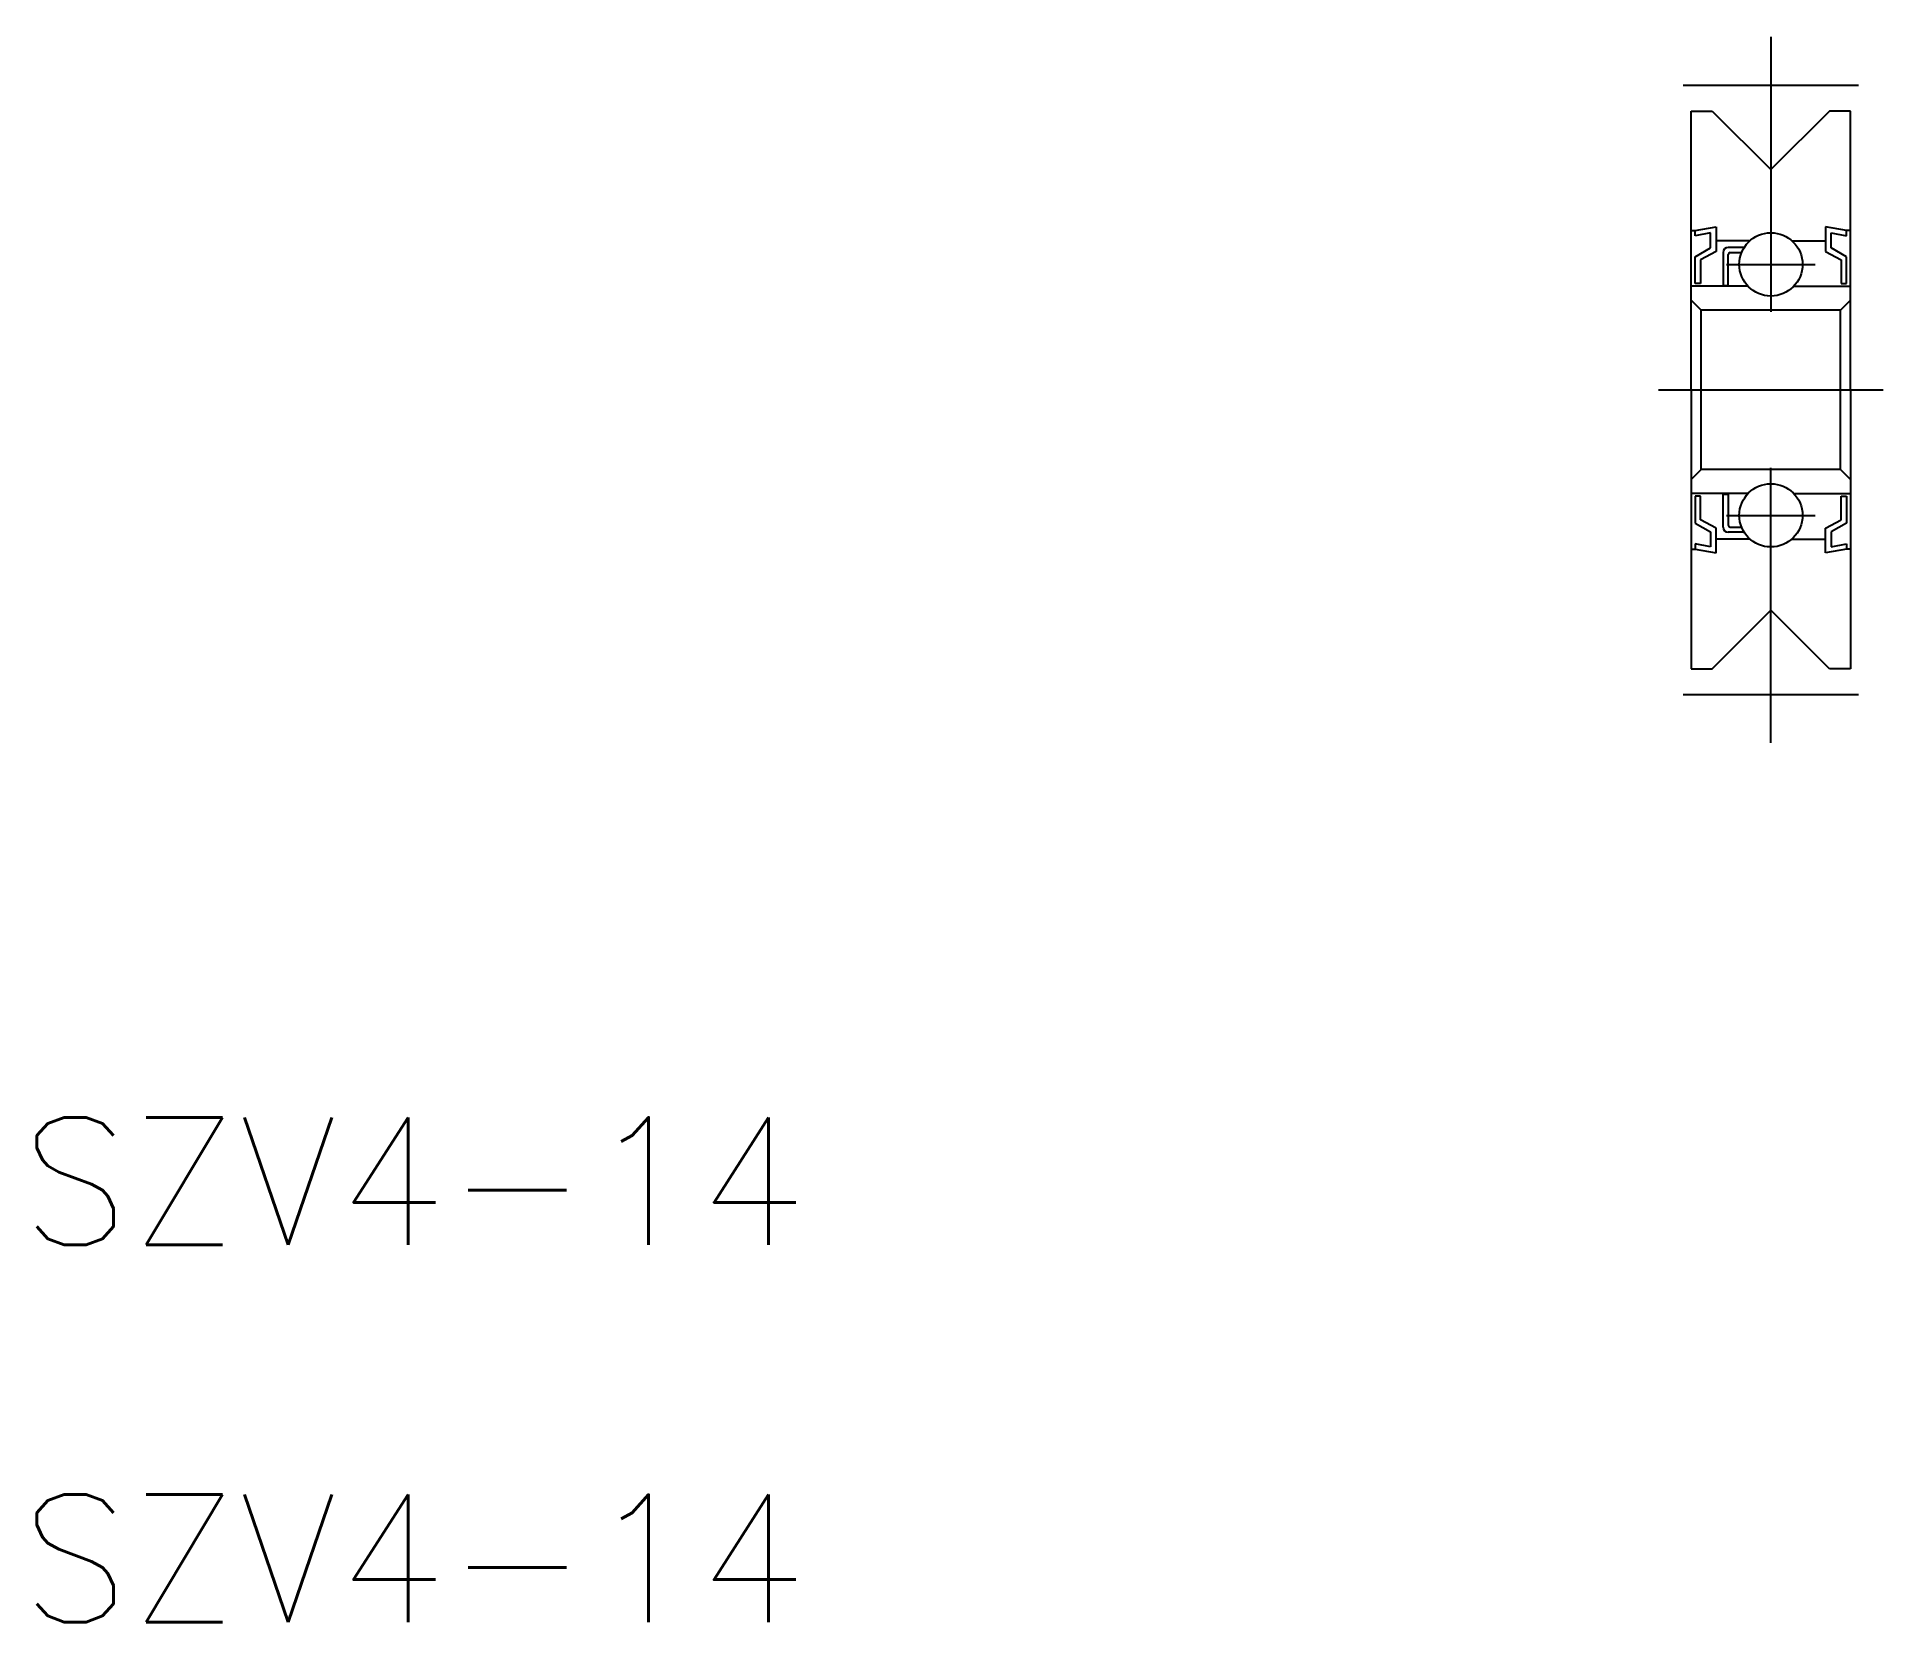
# Model space of a CAD drawing. Extents: x 93.3 to 139.7, y 147.7 to 187.5.
import ezdxf

# ---------------------------------------------------------------- set-up
doc = ezdxf.new("R2010")
doc.units = 0
doc.linetypes.add('CENTER', pattern=[17.5, 13, -1.5, 1.5, -1.5])
doc.layers.get('0').update_dxf_attribs({"linetype": 'CONTINUOUS'})
doc.layers.add('CENTER', color=1, linetype='CENTER')
doc.styles.get("Standard").update_dxf_attribs({"font": 'txt.shx', "bigfont": '@extfont2.shx'})

msp = doc.modelspace()

# ---------------------------------------------------------------- linework, layer by layer
at = {"color": 7, "linetype": 'CONTINUOUS'}
for p, q in [((134.889, 185.611), (135.417, 185.611)), ((134.889, 178.611), (134.889, 185.611)), ((135.417, 185.611), (136.889, 184.139)), ((138.36, 185.611), (136.889, 184.139)), ((138.889, 185.611), (138.36, 185.611)), ((138.889, 178.611), (138.889, 185.611)), ((134.989, 182.611), (135.514, 182.703)), ((135.514, 182.703), (135.514, 182.083)), ((138.789, 182.611), (138.264, 182.703)), ((138.264, 182.703), (138.264, 182.083)), ((134.889, 182.611), (134.989, 182.611)), ((134.989, 182.475), (134.989, 182.611)), ((135.371, 182.553), (134.989, 182.475)), ((135.371, 182.174), (135.371, 182.553)), ((136.363, 182.356), (135.514, 182.356)), ((137.414, 182.356), (138.264, 182.356)), ((138.407, 182.174), (138.407, 182.553)), ((138.407, 182.553), (138.789, 182.475)), ((138.889, 182.611), (138.789, 182.611)), ((138.789, 182.475), (138.789, 182.611)), ((134.989, 181.954), (135.371, 182.174)), ((134.989, 181.278), (134.989, 181.954)), ((135.514, 182.083), (135.121, 181.873)), ((135.121, 181.873), (135.121, 181.279)), ((135.689, 182.056), (135.689, 181.231)), ((136.218, 182.186), (135.819, 182.186)), ((135.819, 181.231), (135.819, 182.006)), ((135.869, 182.056), (136.152, 182.056)), ((138.264, 182.083), (138.657, 181.873)), ((138.789, 181.954), (138.407, 182.174)), ((138.657, 181.873), (138.657, 181.279)), ((138.789, 181.278), (138.789, 181.954)), ((136.316, 181.211), (134.889, 181.211)), ((135.139, 180.611), (134.889, 180.861)), ((135.121, 181.279), (134.989, 181.278)), ((135.689, 181.231), (135.819, 181.231)), ((137.461, 181.211), (138.889, 181.211)), ((138.639, 180.611), (138.889, 180.861)), ((138.657, 181.279), (138.789, 181.278)), ((138.639, 180.611), (135.139, 180.611)), ((135.139, 176.611), (135.139, 180.611)), ((138.639, 176.611), (138.639, 180.611)), ((134.889, 178.611), (134.889, 171.611)), ((138.889, 178.611), (138.889, 171.611)), ((135.139, 176.611), (134.889, 176.361)), ((138.639, 176.611), (135.139, 176.611)), ((138.639, 176.611), (138.889, 176.361)), ((136.316, 176.011), (134.889, 176.011)), ((135.121, 175.943), (134.989, 175.943)), ((134.989, 175.943), (134.989, 175.267)), ((135.121, 175.349), (135.121, 175.943)), ((135.689, 175.991), (135.819, 175.991)), ((135.689, 175.166), (135.689, 175.991)), ((135.819, 175.991), (135.819, 175.216)), ((137.461, 176.011), (138.889, 176.011)), ((138.657, 175.349), (138.657, 175.943)), ((138.657, 175.943), (138.789, 175.943)), ((138.789, 175.943), (138.789, 175.267)), ((134.989, 175.267), (135.371, 175.048)), ((135.514, 175.138), (135.121, 175.349)), ((138.264, 175.138), (138.657, 175.349)), ((138.789, 175.267), (138.407, 175.048)), ((135.371, 175.048), (135.371, 174.669)), ((135.514, 174.518), (135.514, 175.138)), ((136.363, 174.866), (135.514, 174.866)), ((136.218, 175.036), (135.819, 175.036)), ((135.869, 175.166), (136.152, 175.166)), ((137.414, 174.866), (138.264, 174.866)), ((138.264, 174.518), (138.264, 175.138)), ((138.407, 175.048), (138.407, 174.669)), ((134.889, 174.611), (134.989, 174.611)), ((135.371, 174.669), (134.989, 174.746)), ((134.989, 174.746), (134.989, 174.611)), ((134.989, 174.611), (135.514, 174.518)), ((138.789, 174.611), (138.264, 174.518)), ((138.407, 174.669), (138.789, 174.746)), ((138.789, 174.746), (138.789, 174.611)), ((138.889, 174.611), (138.789, 174.611)), ((135.417, 171.611), (136.889, 173.082)), ((138.36, 171.611), (136.889, 173.082)), ((134.889, 171.611), (135.417, 171.611)), ((138.889, 171.611), (138.36, 171.611))]:
    msp.add_line(p, q, dxfattribs=at)
for centre in [(136.889, 181.761), (136.889, 175.461)]:
    msp.add_circle(centre, 0.794, dxfattribs=at)
for centre, radius, start, end in [((135.819, 182.056), 0.13, 90, 180), ((135.869, 182.006), 0.05, 90, 180), ((135.819, 175.166), 0.13, 180, 270), ((135.869, 175.216), 0.05, 180, 270)]:
    msp.add_arc(centre, radius, start, end, dxfattribs=at)
at = {"layer": 'CENTER', "color": 1, "linetype": 'CENTER'}
for p, q in [((136.889, 187.471), (136.889, 180.571)), ((134.688, 186.261), (139.089, 186.261)), ((135.774, 181.761), (138.003, 181.761)), ((134.066, 178.611), (139.707, 178.611)), ((136.889, 169.751), (136.889, 176.651)), ((135.774, 175.461), (138.003, 175.461)), ((134.688, 170.961), (139.089, 170.961))]:
    msp.add_line(p, q, dxfattribs=at)

# ---------------------------------------------------------------- texts
at = {"color": 7, "linetype": 'CONTINUOUS'}
for p in [(92.93, 157.148), (92.93, 147.679)]:
    msp.add_text('SZV4-14', height=3.2, dxfattribs=at).set_placement(p)

doc.saveas('drawing.dxf')
